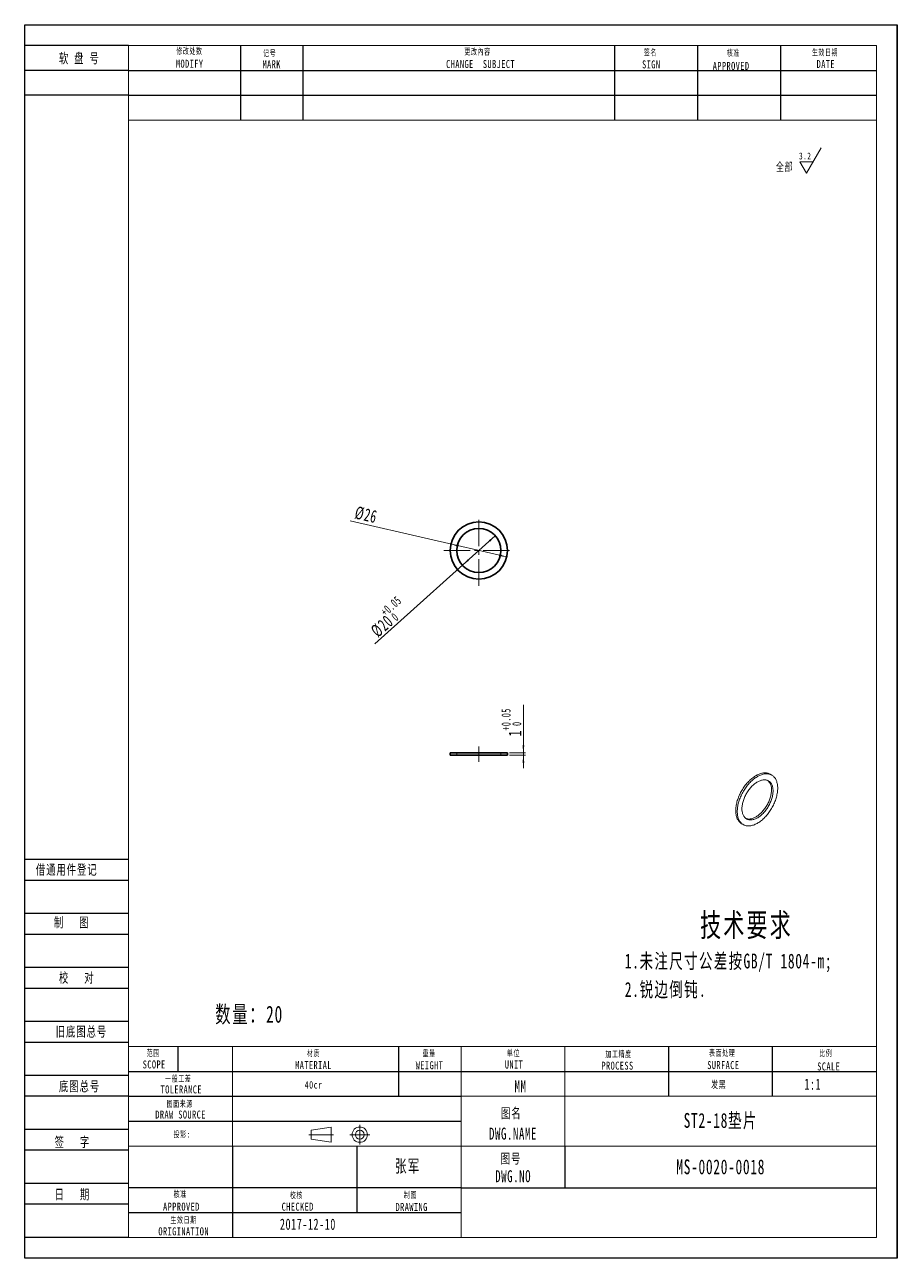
# Model space of a CAD drawing. Header units: millimetres. Extents: x 0 to 7581, y 0 to 561.
# Drawn here: x 6281 to 6677, y 0 to 561 of the extents above; entities that cross this region are included whole.
import ezdxf

# ---------------------------------------------------------------- set-up
doc = ezdxf.new("R2010")
doc.units = ezdxf.units.MM
for name, pattern in [('AD_LTYPE3 0 mm', [16, 11, -1, 1, -1, 1, -1]), ('点画线', [18, 12, -2, 2, -2]), ('虚线', [2, 1, -1])]:
    doc.linetypes.add(name, pattern=pattern)
doc.layers.get('0').update_dxf_attribs({"lineweight": 35})
for name, color, linetype, lineweight in [('ACAD0', 7, 'Continuous', 0), ('ACADA-定位3-标高', 171, 'Continuous', 0), ('ACADA-构件3-柱砼', 9, 'Continuous', 0), ('ACADA-构件8-屋面', 7, 'Continuous', 0), ('EB0', 7, 'Continuous', 35), ('中心线层', 1, '点画线', 18), ('尺寸线层', 3, 'Continuous', 18), ('虚线层', 6, '虚线', 18)]:
    doc.layers.add(name, color=color, linetype=linetype, lineweight=lineweight)
doc.styles.add('标准', font='', dxfattribs={"width": 0.667})
doc.styles.get('标准').set_extended_font_data('宋体')
doc.dimstyles.new('标准', dxfattribs={"dimtxt": 5.779688, "dimasz": 3.5, "dimexe": 1, "dimexo": 1, "dimgap": 1.209086, "dimtad": 1, "dimdsep": 46, "dimtxsty": '标准', "dimblk": '_CAXARROW', "dimcen": 0, "dimdle": 6, "dimazin": 2, "dimtfac": 0.707107, "dimtdec": 3, "dimtmove": 0, "dimatfit": 3, "dimfxl": 1, "dimfrac": 2, "dimtolj": 1, "dimlwd": 18, "dimarcsym": 0})

# ---------------------------------------------------------------- blocks, each defined once
blk = doc.blocks.new('*X33')
at = {"layer": '尺寸线层', "linetype": 'Continuous', "lineweight": 18}
for p, q in [((6.49, -1.41), (13.14, 10.09)), ((3.48, 3.82), (9.51, 3.82)), ((6.49, -1.41), (3.48, 3.82))]:
    blk.add_line(p, q, dxfattribs=at)
at = {"layer": '尺寸线层', "linetype": 'Continuous', "lineweight": 18, "line_spacing_factor": 1.15057, "style": '标准'}
for s, insert, char_height, width, attachment_point in [('\\T1.1;3.2', (8.68, 6.41), 3.116, 6.8178, 6), ('\\T1.1;全部', (-3.47, 1.27), 3.853, 17.1639, 5)]:
    blk.add_mtext(s, dxfattribs=dict(at, insert=insert, char_height=char_height, width=width, attachment_point=attachment_point))
blk = doc.blocks.new('*X148')
at = {"layer": '尺寸线层', "linetype": 'Continuous', "lineweight": 18}
for points in [[(6474.51, 324.94), (6478.02, 324.58), (6477.82, 323.73)], [(6499.84, 319.11), (6496.53, 320.32), (6496.34, 319.47)]]:
    blk.add_hatch(color=0, dxfattribs=at).paths.add_polyline_path(points, flags=0)
at = {"layer": '尺寸线层', "color": 0, "linetype": 'Continuous', "lineweight": 18}
blk.add_line((6428.68, 335.48), (6499.84, 319.11), dxfattribs=at)
at = {"layer": '尺寸线层', "color": 0, "linetype": 'Continuous', "lineweight": 18, "insert": (6435.86, 338.25), "char_height": 5.7797, "width": 14.7034, "attachment_point": 5, "rotation": 347.0437, "line_spacing_factor": 1.15057, "style": '标准'}
blk.add_mtext('\\T1.1;%%C26', dxfattribs=at)
blk = doc.blocks.new('_CAXARROW')
blk.add_hatch(color=0).paths.add_polyline_path([(0, 0), (-1, 0.125), (-1, -0.125)], flags=0)
blk = doc.blocks.new('*X150')
at = {"color": 0, "char_height": 5.7797, "attachment_point": 1, "rotation": 41.8648, "line_spacing_factor": 1.15057, "style": '标准'}
for s, insert, width in [('\\T1.1;{\\H0.707107x;+0.05}', (6442.04, 294.91), 20.9352), ('\\T1.1;%%C20', (6437.43, 286.5), 39.8415), ('\\T1.1;{\\H0.707107x;0}', (6446.9, 292.71), 20.9352)]:
    blk.add_mtext(s, dxfattribs=dict(at, insert=insert, width=width))
blk = doc.blocks.new('*X149')
at = {"layer": '尺寸线层', "linetype": 'Continuous', "lineweight": 18}
for points in [[(6494.62, 328.7), (6491.72, 326.69), (6492.31, 326.04)], [(6479.73, 315.35), (6482.04, 318.01), (6482.63, 317.36)]]:
    blk.add_hatch(color=0, dxfattribs=at).paths.add_polyline_path(points, flags=0)
at = {"layer": '尺寸线层', "color": 0, "linetype": 'Continuous', "lineweight": 18}
blk.add_line((6439.85, 279.61), (6494.62, 328.7), dxfattribs=at)
blk.add_blockref('*X150', (0, 0), dxfattribs=at)
blk = doc.blocks.new('*X152')
at = {"color": 0, "attachment_point": 1, "rotation": 90, "line_spacing_factor": 1.15057, "style": '标准'}
for s, insert, char_height, width in [('\\T1.1;{\\H0.707107x;+0.05}', (6497.5, 240.06), 5.7797, 20.9352), ('\\T1.1;{\\H0.707107x;0}', (6502.37, 242.2), 5.7797, 20.9352), ('\\T1.1;1', (6500.68, 237.5), 5.78, 26.8799)]:
    blk.add_mtext(s, dxfattribs=dict(at, insert=insert, char_height=char_height, width=width))
blk = doc.blocks.new('*X151')
at = {"layer": '尺寸线层', "linetype": 'Continuous', "lineweight": 18}
for points in [[(6507.42, 229.94), (6506.99, 233.44), (6507.86, 233.44)], [(6507.42, 228.94), (6506.99, 225.44), (6507.86, 225.44)]]:
    blk.add_hatch(color=0, dxfattribs=at).paths.add_polyline_path(points, flags=0)
at = {"layer": '尺寸线层', "color": 0, "linetype": 'Continuous', "lineweight": 18}
for p, q in [((6507.42, 222.94), (6507.42, 251.87)), ((6501.18, 229.94), (6508.42, 229.94)), ((6501.18, 228.94), (6508.42, 228.94))]:
    blk.add_line(p, q, dxfattribs=at)
blk.add_blockref('*X152', (0, 0), dxfattribs=at)

msp = doc.modelspace()

# ---------------------------------------------------------------- linework, layer by layer
at = {"layer": 'ACAD0', "linetype": 'Continuous', "lineweight": 0}
for p, q in [((6327.869, 551.825), (6668.035, 551.825)), ((6327.869, 9.449), (6327.869, 551.825)), ((6668.035, 551.825), (6668.035, 9.449)), ((6327.869, 517.809), (6668.035, 517.809)), ((6327.869, 96.38), (6668.035, 96.38)), ((6375.114, 51.025), (6375.114, 96.38)), ((6479.054, 9.449), (6479.054, 96.38)), ((6526.299, 51.025), (6526.299, 96.38)), ((6479.054, 73.703), (6668.035, 73.703)), ((6327.869, 51.025), (6668.035, 51.025)), ((6327.869, 9.449), (6668.035, 9.449))]:
    msp.add_line(p, q, dxfattribs=at)
at = {"layer": 'ACAD0', "color": 7, "linetype": 'Continuous', "lineweight": 15}
for p, q in [((6620.394, 219.85), (6619.687, 220.258)), ((6606.688, 197.741), (6607.395, 197.332))]:
    msp.add_line(p, q, dxfattribs=at)
for points in [[(6619.687, 220.258), (6619.615, 220.298), (6619.318, 220.448), (6619.009, 220.575), (6618.689, 220.679), (6618.357, 220.761), (6618.016, 220.819), (6617.666, 220.855), (6617.306, 220.867), (6616.938, 220.856), (6616.564, 220.821), (6616.182, 220.764), (6615.795, 220.684), (6615.402, 220.58), (6615.005, 220.454), (6614.605, 220.306), (6614.202, 220.135), (6613.797, 219.943), (6613.391, 219.729), (6612.984, 219.494), (6612.578, 219.239), (6612.172, 218.964), (6611.769, 218.669), (6611.369, 218.355), (6610.972, 218.023), (6610.58, 217.673), (6610.192, 217.306), (6609.811, 216.923), (6609.436, 216.525), (6609.068, 216.111), (6608.709, 215.684), (6608.358, 215.244), (6608.017, 214.791), (6607.686, 214.328), (6607.365, 213.853), (6607.056, 213.369), (6606.76, 212.877), (6606.475, 212.377), (6606.204, 211.871), (6605.946, 211.359), (6605.703, 210.842), (6605.474, 210.321), (6605.26, 209.798), (6605.062, 209.274), (6604.88, 208.749), (6604.714, 208.224), (6604.565, 207.701), (6604.432, 207.181), (6604.317, 206.664), (6604.219, 206.151), (6604.138, 205.644), (6604.076, 205.144), (6604.031, 204.652), (6604.004, 204.167), (6603.995, 203.693), (6604.004, 203.228), (6604.031, 202.775), (6604.076, 202.334), (6604.138, 201.907), (6604.219, 201.493), (6604.317, 201.093), (6604.432, 200.71), (6604.565, 200.342), (6604.714, 199.991), (6604.88, 199.659), (6605.062, 199.344), (6605.26, 199.048), (6605.474, 198.772), (6605.703, 198.516), (6605.946, 198.28), (6606.204, 198.065), (6606.475, 197.872), (6606.688, 197.741)], [(6623.087, 213.898), (6623.078, 214.362), (6623.051, 214.815), (6623.006, 215.256), (6622.943, 215.684), (6622.863, 216.098), (6622.765, 216.497), (6622.649, 216.881), (6622.517, 217.248), (6622.367, 217.599), (6622.201, 217.932), (6622.019, 218.246), (6621.821, 218.542), (6621.607, 218.819), (6621.379, 219.075), (6621.135, 219.311), (6620.878, 219.525), (6620.606, 219.719), (6620.322, 219.89), (6620.025, 220.04), (6619.716, 220.167), (6619.396, 220.271), (6619.065, 220.353), (6618.723, 220.411), (6618.373, 220.446), (6618.013, 220.459), (6617.646, 220.448), (6617.271, 220.413), (6616.889, 220.356), (6616.502, 220.275), (6616.109, 220.172), (6615.713, 220.046), (6615.312, 219.898), (6614.909, 219.727), (6614.504, 219.535), (6614.098, 219.321), (6613.691, 219.086), (6613.285, 218.831), (6612.88, 218.555), (6612.476, 218.261), (6612.076, 217.947), (6611.679, 217.615), (6611.287, 217.265), (6610.899, 216.898), (6610.518, 216.515), (6610.143, 216.116), (6609.776, 215.703), (6609.416, 215.276), (6609.065, 214.836), (6608.724, 214.383), (6608.393, 213.919), (6608.073, 213.445), (6607.764, 212.961), (6607.467, 212.469), (6607.182, 211.969), (6606.911, 211.463), (6606.653, 210.95), (6606.41, 210.434), (6606.181, 209.913), (6605.968, 209.39), (6605.769, 208.866), (6605.587, 208.341), (6605.421, 207.816), (6605.272, 207.293), (6605.139, 206.772), (6605.024, 206.255), (6604.926, 205.743), (6604.846, 205.236), (6604.783, 204.736), (6604.738, 204.243), (6604.711, 203.759), (6604.702, 203.284), (6604.711, 202.82), (6604.738, 202.367), (6604.783, 201.926), (6604.846, 201.498), (6604.926, 201.084), (6605.024, 200.685), (6605.139, 200.301), (6605.272, 199.934), (6605.421, 199.583), (6605.587, 199.25), (6605.769, 198.936), (6605.968, 198.64), (6606.181, 198.364), (6606.41, 198.107), (6606.653, 197.872), (6606.911, 197.657), (6607.182, 197.463), (6607.467, 197.292), (6607.764, 197.142), (6608.073, 197.015), (6608.393, 196.911), (6608.724, 196.829), (6609.065, 196.771), (6609.416, 196.736), (6609.776, 196.723), (6610.143, 196.735), (6610.518, 196.769), (6610.899, 196.826), (6611.287, 196.907), (6611.679, 197.01), (6612.076, 197.136), (6612.476, 197.285), (6612.88, 197.455), (6613.285, 197.647), (6613.691, 197.861), (6614.098, 198.096), (6614.504, 198.351), (6614.909, 198.627), (6615.312, 198.922), (6615.713, 199.235), (6616.109, 199.568), (6616.502, 199.917), (6616.889, 200.284), (6617.271, 200.667), (6617.646, 201.066), (6618.013, 201.479), (6618.373, 201.906), (6618.723, 202.346), (6619.065, 202.799), (6619.396, 203.263), (6619.716, 203.737), (6620.025, 204.221), (6620.322, 204.713), (6620.606, 205.213), (6620.878, 205.72), (6621.135, 206.232), (6621.379, 206.749), (6621.607, 207.269), (6621.821, 207.792), (6622.019, 208.316), (6622.201, 208.842), (6622.367, 209.366), (6622.517, 209.889), (6622.649, 210.41), (6622.765, 210.927), (6622.863, 211.439), (6622.943, 211.946), (6623.006, 212.446), (6623.051, 212.939), (6623.078, 213.423), (6623.087, 213.898)], [(6620.965, 212.673), (6620.956, 213.078), (6620.93, 213.472), (6620.885, 213.853), (6620.823, 214.222), (6620.743, 214.576), (6620.646, 214.914), (6620.532, 215.237), (6620.401, 215.543), (6620.254, 215.832), (6620.091, 216.102), (6619.912, 216.353), (6619.718, 216.585), (6619.509, 216.796), (6619.286, 216.987), (6619.049, 217.156), (6618.799, 217.304), (6618.537, 217.43), (6618.263, 217.534), (6617.978, 217.614), (6617.683, 217.673), (6617.378, 217.708), (6617.065, 217.72), (6616.743, 217.709), (6616.415, 217.675), (6616.079, 217.618), (6615.739, 217.539), (6615.393, 217.436), (6615.044, 217.312), (6614.692, 217.165), (6614.338, 216.997), (6613.983, 216.807), (6613.628, 216.597), (6613.273, 216.366), (6612.92, 216.116), (6612.569, 215.847), (6612.222, 215.559), (6611.879, 215.254), (6611.541, 214.932), (6611.209, 214.594), (6610.884, 214.241), (6610.566, 213.874), (6610.257, 213.493), (6609.957, 213.1), (6609.667, 212.696), (6609.387, 212.281), (6609.119, 211.856), (6608.863, 211.424), (6608.62, 210.984), (6608.39, 210.539), (6608.174, 210.088), (6607.972, 209.634), (6607.785, 209.177), (6607.614, 208.718), (6607.459, 208.26), (6607.32, 207.802), (6607.197, 207.346), (6607.092, 206.893), (6607.003, 206.444), (6606.932, 206.001), (6606.879, 205.565), (6606.843, 205.136), (6606.825, 204.716), (6606.825, 204.305), (6606.843, 203.906), (6606.879, 203.518), (6606.932, 203.143), (6607.003, 202.782), (6607.092, 202.435), (6607.197, 202.104), (6607.32, 201.79), (6607.459, 201.492), (6607.614, 201.213), (6607.785, 200.952), (6607.972, 200.711), (6608.174, 200.489), (6608.39, 200.288), (6608.62, 200.108), (6608.863, 199.949), (6609.119, 199.812), (6609.387, 199.698), (6609.667, 199.605), (6609.957, 199.536), (6610.257, 199.489), (6610.566, 199.465), (6610.884, 199.465), (6611.209, 199.487), (6611.541, 199.533), (6611.879, 199.601), (6612.222, 199.692), (6612.569, 199.805), (6612.92, 199.941), (6613.273, 200.099), (6613.628, 200.278), (6613.983, 200.478), (6614.338, 200.698), (6614.692, 200.939), (6615.044, 201.198), (6615.393, 201.477), (6615.739, 201.773), (6616.079, 202.087), (6616.415, 202.417), (6616.743, 202.762), (6617.065, 203.123), (6617.378, 203.497), (6617.683, 203.884), (6617.978, 204.283), (6618.263, 204.693), (6618.537, 205.113), (6618.799, 205.541), (6619.049, 205.977), (6619.286, 206.42), (6619.509, 206.868), (6619.718, 207.321), (6619.912, 207.777), (6620.091, 208.234), (6620.254, 208.693), (6620.401, 209.152), (6620.532, 209.609), (6620.646, 210.063), (6620.743, 210.514), (6620.823, 210.96), (6620.885, 211.4), (6620.93, 211.833), (6620.956, 212.258), (6620.965, 212.673)], [(6608.554, 200.156), (6608.68, 200.106), (6608.959, 200.013), (6609.25, 199.944), (6609.55, 199.897), (6609.859, 199.874), (6610.177, 199.873), (6610.502, 199.895), (6610.834, 199.941), (6611.172, 200.009), (6611.515, 200.1), (6611.862, 200.214), (6612.213, 200.349), (6612.566, 200.507), (6612.921, 200.686), (6613.276, 200.886), (6613.631, 201.106), (6613.985, 201.347), (6614.337, 201.606), (6614.686, 201.885), (6615.032, 202.181), (6615.372, 202.495), (6615.707, 202.825), (6616.036, 203.171), (6616.358, 203.531), (6616.671, 203.905), (6616.976, 204.292), (6617.271, 204.691), (6617.556, 205.101), (6617.83, 205.521), (6618.092, 205.949), (6618.342, 206.385), (6618.579, 206.828), (6618.802, 207.276), (6619.01, 207.729), (6619.205, 208.185), (6619.384, 208.643), (6619.547, 209.101), (6619.694, 209.56), (6619.825, 210.017), (6619.939, 210.472), (6620.036, 210.922), (6620.116, 211.368), (6620.178, 211.808), (6620.223, 212.241), (6620.249, 212.666), (6620.258, 213.081)]]:
    msp.add_lwpolyline(points, dxfattribs=at)
msp.add_arc((6615.102, 213.552), 5.177, 354.78549, 48.57576, dxfattribs=at)
at = {"layer": 'ACADA-构件3-柱砼', "linetype": 'ByBlock', "lineweight": -2, "ltscale": 0.2}
for p, q in [((6280.623, 561.274), (6677.484, 561.274)), ((6280.623, 0), (6280.623, 561.274)), ((6677.484, 561.274), (6677.484, 0)), ((6677.484, 0), (6677.484, 561.274)), ((6327.869, 551.825), (6280.623, 551.825)), ((6378.894, 517.809), (6378.894, 551.825)), ((6407.241, 517.809), (6407.241, 551.825)), ((6548.977, 517.809), (6548.977, 551.825)), ((6586.773, 517.809), (6586.773, 551.825)), ((6624.569, 517.809), (6624.569, 551.825)), ((6327.869, 540.486), (6280.623, 540.486)), ((6327.869, 540.486), (6668.035, 540.486)), ((6327.869, 529.148), (6280.623, 529.148)), ((6327.869, 529.148), (6668.035, 529.148)), ((6327.869, 181.422), (6280.623, 181.422)), ((6327.869, 171.973), (6280.623, 171.973)), ((6327.869, 156.854), (6280.623, 156.854)), ((6327.869, 147.405), (6280.623, 147.405)), ((6327.869, 132.287), (6280.623, 132.287)), ((6327.869, 122.838), (6280.623, 122.838)), ((6327.869, 107.719), (6280.623, 107.719)), ((6327.869, 98.27), (6280.623, 98.27)), ((6350.285, 96.401), (6350.285, 85.042)), ((6450.707, 73.703), (6450.707, 96.38)), ((6573.544, 73.703), (6573.544, 96.38)), ((6620.79, 73.703), (6620.79, 96.38)), ((6327.869, 85.042), (6668.035, 85.042)), ((6327.869, 83.152), (6280.623, 83.152)), ((6327.869, 73.703), (6280.623, 73.703)), ((6327.869, 73.703), (6479.054, 73.703)), ((6327.869, 62.364), (6479.054, 62.364)), ((6327.869, 58.584), (6280.623, 58.584)), ((6375.114, 51.025), (6375.114, 9.449)), ((6431.808, 20.788), (6431.808, 51.025)), ((6526.299, 51.025), (6526.299, 32.127)), ((6327.869, 49.135), (6280.623, 49.135)), ((6327.869, 34.017), (6280.623, 34.017)), ((6479.054, 32.127), (6327.869, 32.127)), ((6479.054, 32.127), (6668.035, 32.127)), ((6327.869, 24.568), (6280.623, 24.568)), ((6327.869, 20.788), (6479.054, 20.788)), ((6327.869, 9.449), (6280.623, 9.449)), ((6677.484, 0), (6280.623, 0))]:
    msp.add_line(p, q, dxfattribs=at)
at = {"layer": 'ACADA-构件8-屋面', "linetype": 'Continuous', "lineweight": 18}
for p, q in [((6409.831, 56.261), (6421.059, 56.261)), ((6410.892, 58.243), (6419.997, 59.748)), ((6410.892, 58.243), (6410.892, 54.28)), ((6419.997, 59.748), (6419.997, 52.775)), ((6428.451, 56.261), (6437.547, 56.261)), ((6432.999, 51.713), (6432.999, 60.81)), ((6410.892, 54.28), (6419.997, 52.775))]:
    msp.add_line(p, q, dxfattribs=at)
for radius in [3.487, 1.981]:
    msp.add_circle((6432.999, 56.261), radius, dxfattribs=at)
at = {"layer": 'EB0'}
for p, q in [((6500.175, 229.939), (6474.175, 229.939)), ((6474.175, 229.939), (6474.175, 228.939)), ((6500.175, 228.939), (6474.175, 228.939)), ((6500.175, 228.939), (6500.175, 229.939))]:
    msp.add_line(p, q, dxfattribs=at)
for radius in [13, 10]:
    msp.add_circle((6487.175, 322.025), radius, dxfattribs=at)
at = {"layer": '中心线层', "linetype": '点画线', "lineweight": 18}
for p, q in [((6487.175, 306.025), (6487.175, 338.025)), ((6471.175, 322.025), (6503.175, 322.025)), ((6487.175, 232.939), (6487.175, 225.939))]:
    msp.add_line(p, q, dxfattribs=at)
at = {"layer": '虚线层', "color": 6, "linetype": '虚线', "lineweight": 18}
for p, q in [((6477.175, 229.939), (6477.175, 228.939)), ((6497.175, 228.939), (6497.175, 229.939))]:
    msp.add_line(p, q, dxfattribs=at)

# ---------------------------------------------------------------- block references
at = {"layer": 'ACAD0'}
msp.add_blockref('*X33', (6629.696, 495.092), dxfattribs=at)

# ---------------------------------------------------------------- texts
at = {"layer": 'ACADA-定位3-标高', "linetype": 'Continuous', "lineweight": 18, "line_spacing_factor": 1.15057, "style": '标准'}
for s, insert, char_height, width, attachment_point in [('\\T1.1;数量：20', (6367.248, 106.331), 7.71492, 45.54936, 7), ('\\T1.1;ST2-18垫片', (6597.167, 62.364), 6.74297, 141.73595, 5), ('\\T1.1;MS-0020-0018', (6597.167, 41.576), 6.74297, 141.73595, 5), ('\\T1.1;2017-12-10', (6396.703, 12.895), 5.09884, 39.173, 7)]:
    msp.add_mtext(s, dxfattribs=dict(at, insert=insert, char_height=char_height, width=width, attachment_point=attachment_point))
at = {"layer": 'ACADA-定位3-标高', "linetype": 'AD_LTYPE3 0 mm', "lineweight": 0, "insert": (6635.209, 76.59), "char_height": 5.0972, "width": 10.86809, "attachment_point": 7, "line_spacing_factor": 1.15057, "style": '标准'}
msp.add_mtext('\\T1.1;1:1', dxfattribs=at)
at = {"layer": 'ACADA-构件8-屋面', "linetype": 'Continuous', "lineweight": 18, "line_spacing_factor": 1.15057, "style": '标准'}
for s, insert, char_height, width, attachment_point in [('\\T1.1;修改处数', (6355.55, 549.114), 2.9127, 20.72747, 5), ('\\T1.1;记号', (6392.026, 548.116), 2.9127, 14.51074, 5), ('\\T1.1;更改內容', (6486.597, 548.856), 2.9127, 39.39579, 5), ('\\T1.1;签名', (6565.192, 548.521), 2.9127, 14.51074, 5), ('\\T1.1;核准', (6602.921, 548.266), 2.9127, 18.65925, 5), ('\\T1.1;生效日期', (6644.6, 548.518), 2.9127, 16.57895, 5), ('\\T1.1;软 盘 号', (6296.206, 548.285), 4.55105, 24.99156, 1), ('\\T1.1;MODIFY', (6355.653, 543.49), 3.64084, 16.59104, 5), ('\\T1.1;MARK', (6392.935, 543.267), 3.6408, 12.44253, 5), ('\\T1.1;CHANGE  SUBJECT', (6487.951, 543.344), 3.64084, 35.25937, 5), ('\\T1.1;SIGN', (6565.577, 543.177), 3.6408, 12.44253, 5), ('\\T1.1;DATE', (6644.967, 543.344), 3.6408, 12.44253, 5), ('\\T1.1;APPROVED', (6601.887, 542.467), 3.64084, 16.59104, 5), ('\\T1.1;借通用件登记', (6285.72, 179.11), 4.55105, 42.94074, 1), ('\\T1.1;制   图', (6293.914, 155.128), 4.55105, 24.99156, 1), ('\\T1.1;校   对', (6296.206, 129.942), 4.55105, 24.99156, 1), ('\\T1.1;旧底图总号', (6294.742, 105.419), 4.55105, 71.28793, 1), ('\\T1.1;SCOPE', (6339.52, 88.179), 3.64084, 10.49631, 5), ('\\T1.1;范围', (6339.125, 93.271), 2.9127, 9.1903, 5), ('\\T1.1;材质', (6411.968, 93.143), 2.9127, 15.00191, 5), ('\\T1.1;重量', (6464.548, 93.156), 2.9127, 16.93912, 5), ('\\T1.1;UNIT', (6503.153, 88.156), 3.6408, 11.00889, 5), ('\\T1.1;单位', (6502.932, 93.24), 2.9127, 13.06471, 5), ('\\T1.1;加工精度', (6550.698, 92.758), 2.9127, 18.38439, 5), ('\\T1.1;表面处理', (6597.835, 93.309), 2.9127, 18.38439, 5), ('\\T1.1;比例', (6644.936, 93.184), 2.9127, 16.69126, 5), ('\\T1.1;MATERIAL', (6411.976, 87.895), 3.64084, 15.39209, 5), ('\\T1.1;WEIGHT', (6464.723, 87.823), 3.64084, 15.29033, 5), ('\\T1.1;PROCESS', (6550.219, 87.631), 3.64084, 14.67599, 5), ('\\T1.1;SURFACE', (6598.347, 87.889), 3.64084, 14.57424, 5), ('\\T1.1;SCALE', (6646.28, 87.266), 3.64084, 15.13391, 5), ('\\T1.1;底图总号', (6296.206, 80.562), 4.5511, 24.99156, 1), ('\\T1.1;TOLERANCE', (6351.831, 76.814), 3.64084, 18.44864, 5), ('\\T1.1;一般工差', (6350.446, 81.591), 2.9127, 20.32159, 5), ('\\T1.1;   MM', (6502.04, 78.184), 5.46126, 22.34339, 5), ('\\T1.1;图面来源', (6351.137, 70.151), 2.9127, 24.196, 5), ('\\T1.1;图名', (6501.907, 65.83), 4.5511, 13.78546, 5), ('\\T1.1;投影:', (6352.197, 56.283), 2.9127, 108.913, 5), ('\\T1.1;签   字', (6294.226, 55.194), 4.55105, 24.99156, 1), ('\\T1.1;张军', (6454.837, 41.665), 5.772, 75.59251, 5), ('\\T1.1;图号', (6501.776, 45.122), 4.5511, 22.50287, 5), ('\\T1.1;日   期', (6294.226, 31.382), 4.55105, 24.99156, 1), ('\\T1.1;核准', (6351.355, 29.074), 2.9127, 16.93912, 5), ('\\T1.1;校核', (6404.205, 28.576), 2.9127, 15.00191, 5), ('\\T1.1;制图', (6456.078, 28.702), 2.9127, 18.87632, 5), ('\\T1.1;APPROVED', (6351.894, 23.463), 3.64084, 17.02023, 5), ('\\T1.1;CHECKED', (6404.791, 23.463), 3.64084, 14.67599, 5), ('\\T1.1;DRAWING', (6456.592, 23.338), 3.64084, 14.1672, 5), ('\\T1.1;生效日期', (6352.889, 17.29), 2.9127, 24.196, 5), ('\\T1.1;ORIGINATION', (6352.924, 12.239), 3.64084, 20.5743, 5)]:
    msp.add_mtext(s, dxfattribs=dict(at, insert=insert, char_height=char_height, width=width, attachment_point=attachment_point))
at = {"layer": '尺寸线层', "linetype": 'Continuous', "lineweight": 18, "line_spacing_factor": 1.15057, "style": '标准'}
for s, insert, char_height, width, attachment_point in [('\\T1.1;技术要求', (6587.775, 156.922), 10.5373, 72.72313, 1), ('\\T1.1;1.未注尺寸公差按GB/T 1804-m;\\P2.锐边倒钝.', (6553.545, 138.634), 6.74297, 128.95196, 1), ('\\T1.1;40cr', (6412.014, 78.898), 3.3715, 75.59251, 5), ('\\T1.1;发黑', (6596.271, 78.898), 3.3715, 47.24532, 5), ('\\T1.1;DRAW SOURCE', (6351.508, 65.389), 3.64084, 47.21285, 5), ('\\T1.1;DWG.NAME', (6502.676, 56.694), 5.46126, 47.24532, 5), ('\\T1.1;DWG.NO', (6502.775, 37.33), 5.46126, 47.44838, 5)]:
    msp.add_mtext(s, dxfattribs=dict(at, insert=insert, char_height=char_height, width=width, attachment_point=attachment_point))

# ---------------------------------------------------------------- dimensions: what is measured, and where the dimension line sits
at = {"layer": '尺寸线层'}
for p1, p2, override, picture, middle in [((6499.844, 319.111), (6474.506, 324.94), {"dimpost": '%%C<>', "dimsah": 1, "dimtmove": 2, "dimtfill": 1, "dimtzin": 8}, '*X148', (6434.897, 334.053)), ((6494.622, 328.699), (6479.728, 315.352), {"dimpost": '%%C<>', "dimsah": 1, "dimtol": 1, "dimtp": 0.05, "dimtm": 0, "dimtmove": 2, "dimtfill": 1, "dimtzin": 8}, '*X149', (6449.287, 288.072))]:
    dim = msp.add_diameter_dim_2p(p1=p1, p2=p2, dimstyle='标准', override=override, dxfattribs=at)
    dim.commit()
    dim.dimension.update_dxf_attribs({"geometry": picture, "text_midpoint": middle, "dimtype": 163})
dim = msp.add_linear_dim(base=(6507.424, 229.939), p1=(6500.175, 228.939), p2=(6500.175, 229.939), angle=90, dimstyle='标准', override={"dimsah": 1, "dimtol": 1, "dimtp": 0.05, "dimtm": 0, "dimtfill": 1, "dimtzin": 8}, dxfattribs=at)
dim.commit()
dim.dimension.update_dxf_attribs({"geometry": '*X151', "text_midpoint": (6507.424, 243.904)})

doc.saveas('drawing.dxf')
